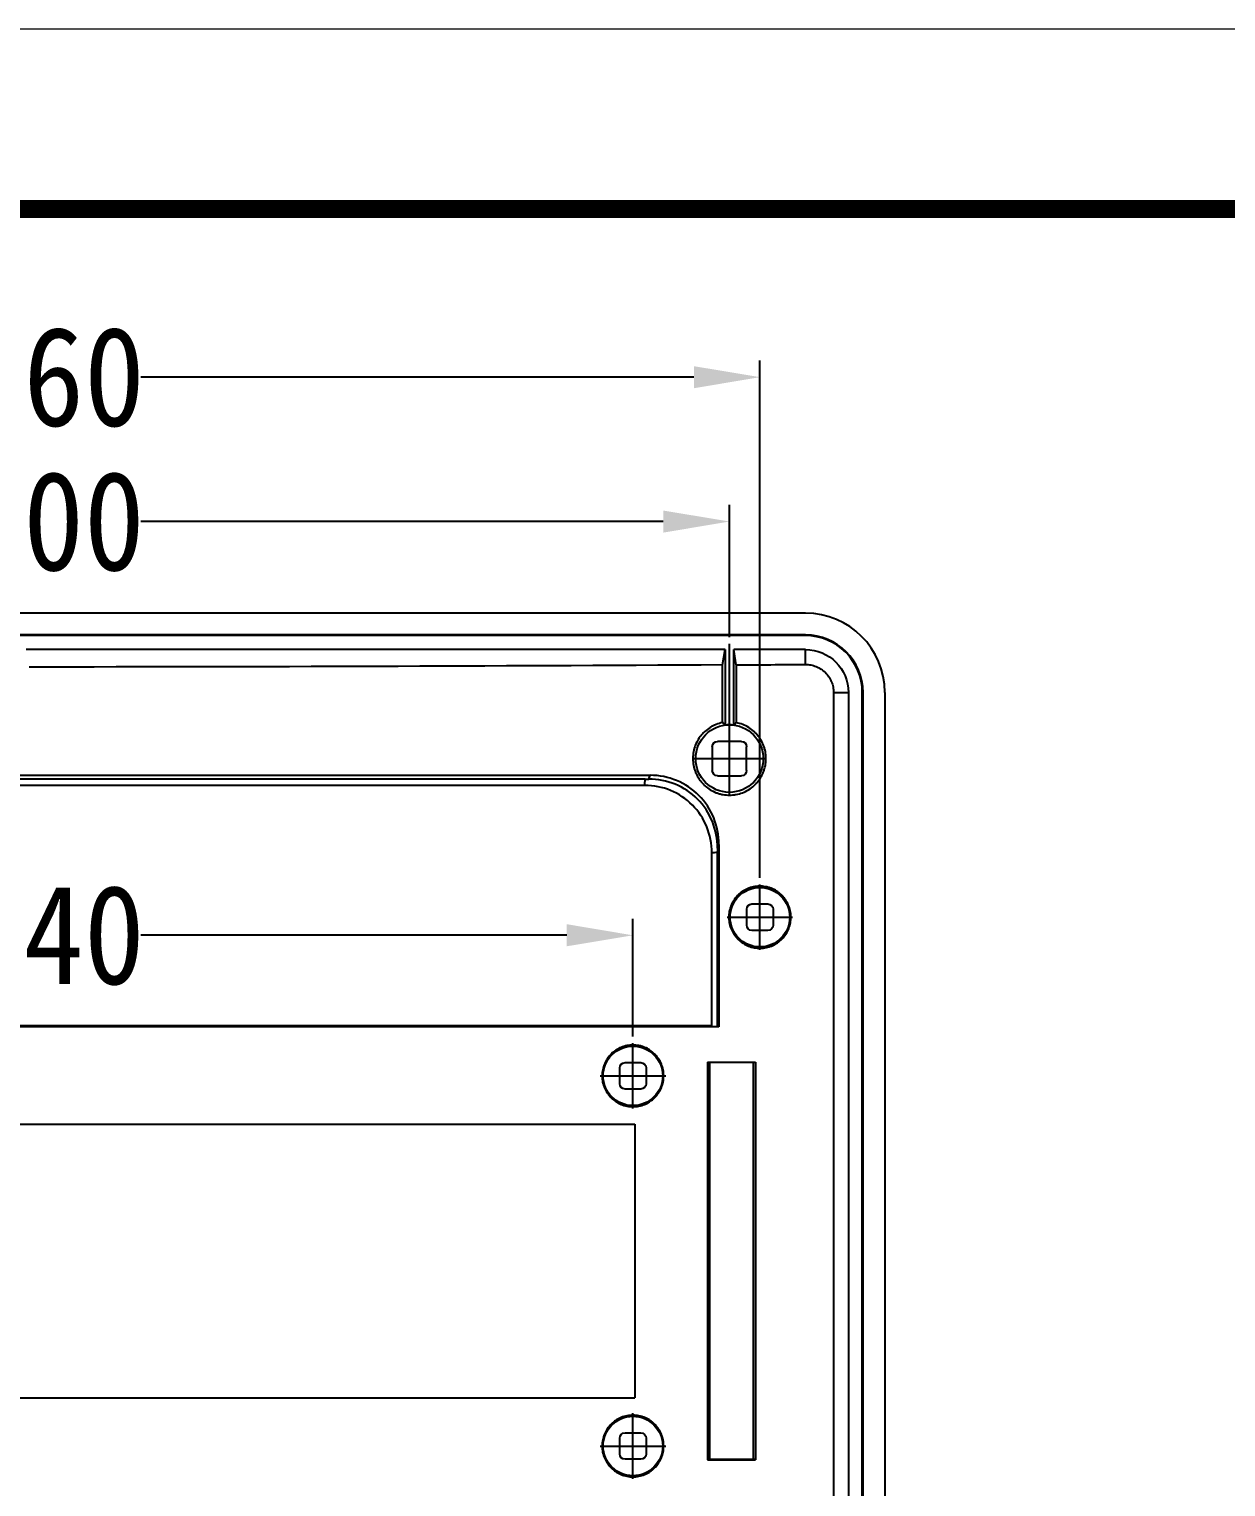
# Model space of a CAD drawing. Header units: inches. Extents: x 1964 to 3446, y -1690 to -1141.
# Drawn here: x 2143.6 to 2234.1, y -1251 to -1140.7 of the extents above; entities that cross this region are included whole.
import ezdxf
from ezdxf.lldxf.tags import DXFTag

# ---------------------------------------------------------------- set-up
doc = ezdxf.new("R2010")
doc.units = ezdxf.units.IN
doc.header["$MEASUREMENT"] = 0
doc.layers.get('0').update_dxf_attribs({"linetype": 'CONTINUOUS'})
doc.layers.get('Defpoints').update_dxf_attribs({"linetype": 'CONTINUOUS'})
doc.layers.add('2', color=7, linetype='CONTINUOUS')
doc.layers.add('from', color=7, linetype='CONTINUOUS', lineweight=13)
doc.styles.add('FFS', font='SIMFANG.TTF', dxfattribs={"width": 0.9})
tags = doc.linetypes.add('CENTER', pattern=[2, 1.25, -0.25, 0.25, -0.25]).pattern_tags.tags
tags[10:11] = [DXFTag(74, 4), DXFTag(75, 0), DXFTag(340, '0'), DXFTag(46, 0.0), DXFTag(50, 0.0), DXFTag(44, 0.0), DXFTag(45, 0.0)]
tags[8:9] = [DXFTag(74, 4), DXFTag(75, 0), DXFTag(340, '0'), DXFTag(46, 0.0), DXFTag(50, 0.0), DXFTag(44, 0.0), DXFTag(45, 0.0)]
tags[6:7] = [DXFTag(74, 4), DXFTag(75, 0), DXFTag(340, '0'), DXFTag(46, 0.0), DXFTag(50, 0.0), DXFTag(44, 0.0), DXFTag(45, 0.0)]
tags[4:5] = [DXFTag(74, 4), DXFTag(75, 0), DXFTag(340, '0'), DXFTag(46, 0.0), DXFTag(50, 0.0), DXFTag(44, 0.0), DXFTag(45, 0.0)]
doc.dimstyles.get("Standard").update_dxf_attribs({"dimtxt": 0.18, "dimasz": 0.18, "dimexe": 0.18, "dimexo": 0.0625, "dimgap": 0.09, "dimtad": 0, "dimzin": 0, "dimdsep": 46, "dimtxsty": 'Standard', "dimcen": 0, "dimadec": 0, "dimazin": 0, "dimtfac": 1, "dimtdec": 4, "dimtofl": 0, "dimtmove": 0, "dimatfit": 3, "dimfxl": 0, "dimtolj": 1, "dimtzin": 0, "dimarcsym": 0})

# ---------------------------------------------------------------- blocks, each defined once
blk = doc.blocks.new('*D12')
at = {"color": 6, "lineweight": -2}
for p, q in [((2087.89, -1216.93), (2087.89, -1208.03)), ((2189.29, -1216.93), (2189.29, -1208.03)), ((2092.89, -1209.28), (2125.11, -1209.28)), ((2184.29, -1209.28), (2152.08, -1209.28))]:
    blk.add_line(p, q, dxfattribs=at)
at = {"color": 6}
for points in [[(2092.89, -1208.44), (2092.89, -1210.11), (2087.89, -1209.28)], [(2184.29, -1208.44), (2184.29, -1210.11), (2189.29, -1209.28)]]:
    blk.add_solid(points, dxfattribs=at)
at = {"layer": 'Defpoints', "color": 0}
for p in [(2189.29, -1209.28), (2087.89, -1217.43), (2189.29, -1217.43)]:
    blk.add_point(p, dxfattribs=at)
at = {"color": 4, "insert": (2138.59, -1209.28), "char_height": 7.5, "attachment_point": 5, "style": 'FFS'}
blk.add_mtext('\\A1;101.40', dxfattribs=at)
blk = doc.blocks.new('*D13')
at = {"color": 6, "lineweight": -2}
for p, q in [((2078.3, -1204.93), (2078.3, -1165.81)), ((2198.9, -1204.93), (2198.9, -1165.81)), ((2083.3, -1167.06), (2125.11, -1167.06)), ((2193.9, -1167.06), (2152.08, -1167.06))]:
    blk.add_line(p, q, dxfattribs=at)
at = {"color": 6}
for points in [[(2083.3, -1166.23), (2083.3, -1167.9), (2078.3, -1167.06)], [(2193.9, -1166.23), (2193.9, -1167.9), (2198.9, -1167.06)]]:
    blk.add_solid(points, dxfattribs=at)
at = {"layer": 'Defpoints', "color": 0}
for p in [(2198.9, -1167.06), (2078.3, -1205.43), (2198.9, -1205.43)]:
    blk.add_point(p, dxfattribs=at)
at = {"color": 4, "insert": (2138.6, -1167.06), "char_height": 7.5, "attachment_point": 5, "style": 'FFS'}
blk.add_mtext('\\A1;120.60', dxfattribs=at)
blk = doc.blocks.new('*D14')
at = {"color": 6, "lineweight": -2}
for p, q in [((2080.59, -1186.66), (2080.59, -1176.73)), ((2196.59, -1186.72), (2196.59, -1176.73)), ((2085.59, -1177.98), (2125.11, -1177.98)), ((2191.59, -1177.98), (2152.08, -1177.98))]:
    blk.add_line(p, q, dxfattribs=at)
at = {"color": 6}
for points in [[(2085.59, -1177.15), (2085.59, -1178.82), (2080.59, -1177.98)], [(2191.59, -1177.15), (2191.59, -1178.82), (2196.59, -1177.98)]]:
    blk.add_solid(points, dxfattribs=at)
at = {"layer": 'Defpoints', "color": 0}
for p in [(2196.59, -1177.98), (2080.59, -1187.16), (2196.59, -1187.22)]:
    blk.add_point(p, dxfattribs=at)
at = {"color": 4, "insert": (2138.59, -1177.98), "char_height": 7.5, "attachment_point": 5, "style": 'FFS'}
blk.add_mtext('\\A1;116.00', dxfattribs=at)

msp = doc.modelspace()

# ---------------------------------------------------------------- linework, layer by layer
at = {"layer": '2', "color": 7}
for p, q in [((2202.351, -1184.911), (2074.835, -1184.911)), ((2202.343, -1186.559), (2074.843, -1186.559)), ((2202.343, -1186.611), (2074.843, -1186.611)), ((2202.343, -1186.559), (2202.343, -1186.611)), ((2196.271, -1187.664), (2143.406, -1187.664)), ((2196.076, -1188.831), (2196.271, -1187.664)), ((2196.271, -1187.664), (2196.271, -1193.359)), ((2202.343, -1187.664), (2196.915, -1187.664)), ((2197.109, -1188.825), (2196.915, -1187.664)), ((2196.915, -1193.359), (2196.915, -1187.664)), ((2202.343, -1188.794), (2202.343, -1187.664)), ((2196.076, -1193.193), (2196.076, -1188.831)), ((2197.109, -1188.825), (2197.109, -1193.194)), ((2204.473, -1190.911), (2204.473, -1284.912)), ((2204.473, -1190.911), (2205.591, -1190.911)), ((2205.591, -1190.911), (2205.591, -1285.098)), ((2206.696, -1190.911), (2206.643, -1190.911)), ((2206.643, -1388.911), (2206.643, -1190.911)), ((2206.696, -1388.911), (2206.696, -1190.911)), ((2208.343, -1190.903), (2208.343, -1388.919)), ((2195.293, -1195.011), (2195.293, -1196.811)), ((2197.493, -1194.611), (2195.693, -1194.611)), ((2197.893, -1196.811), (2197.893, -1195.011)), ((2195.693, -1197.211), (2197.493, -1197.211)), ((2195.798, -1202.404), (2195.798, -1216.211)), ((2195.687, -1216.124), (2195.687, -1202.981)), ((2197.896, -1208.511), (2197.896, -1207.311)), ((2198.296, -1206.911), (2199.496, -1206.911)), ((2199.896, -1207.311), (2199.896, -1208.511)), ((2199.496, -1208.911), (2198.296, -1208.911)), ((2188.293, -1220.511), (2188.293, -1219.311)), ((2188.693, -1218.911), (2189.893, -1218.911)), ((2190.293, -1219.311), (2190.293, -1220.511)), ((2194.935, -1218.864), (2194.935, -1248.958)), ((2195.076, -1218.911), (2195.076, -1248.911)), ((2198.376, -1218.911), (2198.376, -1248.911)), ((2198.572, -1218.874), (2198.572, -1248.949)), ((2189.893, -1220.911), (2188.693, -1220.911)), ((2189.435, -1223.553), (2189.435, -1244.269)), ((2188.693, -1246.911), (2189.893, -1246.911)), ((2188.293, -1248.511), (2188.293, -1247.311)), ((2190.293, -1247.311), (2190.293, -1248.511)), ((2189.893, -1248.911), (2188.693, -1248.911))]:
    msp.add_line(p, q, dxfattribs=at)
at = {"layer": '2', "color": 1, "linetype": 'CENTER', "ltscale": 0.102191}
for p, q in [((2196.593, -1198.721), (2196.593, -1187.223)), ((2193.783, -1195.911), (2199.403, -1195.911))]:
    msp.add_line(p, q, dxfattribs=at)
at = {"layer": '2', "color": 1, "linetype": 'CENTER', "ltscale": 0.090068}
for p, q in [((2198.896, -1210.388), (2198.896, -1205.434)), ((2196.419, -1207.911), (2201.373, -1207.911))]:
    msp.add_line(p, q, dxfattribs=at)
at = {"layer": '2', "color": 1, "linetype": 'CENTER', "ltscale": 0.090043}
for p, q in [((2189.293, -1222.387), (2189.293, -1217.435)), ((2186.817, -1219.911), (2191.769, -1219.911)), ((2189.293, -1250.387), (2189.293, -1245.435)), ((2186.817, -1247.911), (2191.769, -1247.911))]:
    msp.add_line(p, q, dxfattribs=at)
at = {"layer": '2', "color": 7}
for centre, radius in [((2196.593, -1195.911), 2.555), ((2198.896, -1207.911), 2.252), ((2189.293, -1219.911), 2.251), ((2189.293, -1247.911), 2.251)]:
    msp.add_circle(centre, radius, dxfattribs=at)
for radius in [4.352, 4.3]:
    msp.add_arc((2202.343, -1190.911), radius, 0, 90, dxfattribs=at)
at = {"layer": '2', "color": 7, "extrusion": (0, 0, -1)}
for centre, radius, start, end in [((-2202.343, -1190.911), 3.248, 90, 180), ((-2196.593, -1195.911), 2.572, 82.80474, 97.19808), ((-2197.493, -1195.011), 0.4, 90, 180), ((-2195.693, -1196.811), 0.4, 270, 0), ((-2197.493, -1196.811), 0.4, 180, 270), ((-2199.496, -1207.311), 0.4, 90, 180), ((-2198.296, -1208.511), 0.4, 270, 0), ((-2199.496, -1208.511), 0.4, 180, 270), ((-2189.893, -1219.311), 0.4, 90, 180), ((-2188.693, -1220.511), 0.4, 270, 0), ((-2189.893, -1220.511), 0.4, 180, 270), ((-2189.893, -1247.311), 0.4, 90, 180), ((-2188.693, -1248.511), 0.4, 270, 0), ((-2189.893, -1248.511), 0.4, 180, 270)]:
    msp.add_arc(centre, radius, start, end, dxfattribs=at)
at = {"layer": '2', "color": 7, "extrusion": (1.22461e-16, 0, -1)}
for centre in [(-2195.693, -1195.011), (-2198.296, -1207.311), (-2188.693, -1219.311), (-2188.693, -1247.311)]:
    msp.add_arc(centre, 0.4, 0, 90, dxfattribs=at)
at = {"layer": '2', "color": 7}
for centre, major_axis, ratio, start_param, end_param in [((2202.335, -1190.919), (-4.254, -4.254), 0.997265, 2.357564, 3.9256213), ((2138.591, -1160.384), (546.575, 0), 0.052336, 4.8196565, 4.8292937)]:
    msp.add_ellipse(centre, major_axis=major_axis, ratio=ratio, start_param=start_param, end_param=end_param, dxfattribs=at)
at = {"layer": '2', "color": 7, "extrusion": (1.22461e-16, 0, -1)}
msp.add_ellipse((2138.593, -1160.307), major_axis=(-547.3, 0), ratio=0.052408, start_param=4.6071641, end_param=4.703192, dxfattribs=at)
at = {"layer": '2', "color": 7, "extrusion": (1.22461e-16, -9.24446e-32, -1)}
msp.add_ellipse((2197.546, -1342.25), major_axis=(260.89, 63.959), ratio=0.448059, start_param=4.8249591, end_param=4.825704, dxfattribs=at)
at = {"layer": '2', "color": 7, "extrusion": (1.22461e-16, -1.84889e-32, -1)}
msp.add_ellipse((2198.044, -1190.774), major_axis=(-188.689, 40.029), ratio=0.295095, start_param=4.6470745, end_param=4.6481086, dxfattribs=at)
at = {"layer": '2', "color": 7}
for points, knots in [([(2202.343, -1188.794), (2202.483, -1188.793), (2202.621, -1188.806), (2202.824, -1188.845), (2202.891, -1188.862), (2203.024, -1188.901), (2203.091, -1188.924), (2203.284, -1189.003), (2203.406, -1189.067), (2203.637, -1189.22), (2203.747, -1189.309), (2203.944, -1189.504), (2204.032, -1189.61), (2204.15, -1189.784), (2204.186, -1189.844), (2204.252, -1189.967), (2204.312, -1190.092), (2204.36, -1190.223), (2204.4, -1190.356), (2204.418, -1190.424), (2204.459, -1190.631), (2204.473, -1190.77), (2204.473, -1190.911)], [0, 0, 0, 0, 0.125, 0.125, 0.1875, 0.1875, 0.25, 0.25, 0.375, 0.375, 0.5, 0.5, 0.625, 0.625, 0.6875, 0.6875, 0.75, 0.8125, 0.8125, 0.875, 0.875, 1, 1, 1, 1]), ([(2196.076, -1193.193), (2195.908, -1193.225), (2195.745, -1193.272), (2195.509, -1193.364), (2195.431, -1193.398), (2195.279, -1193.474), (2195.204, -1193.516), (2194.986, -1193.651), (2194.851, -1193.754), (2194.663, -1193.925), (2194.603, -1193.985), (2194.488, -1194.112), (2194.433, -1194.178), (2194.279, -1194.382), (2194.19, -1194.527), (2194.038, -1194.831), (2193.976, -1194.993), (2193.883, -1195.321), (2193.852, -1195.487), (2193.821, -1195.826), (2193.821, -1196), (2193.852, -1196.339), (2193.884, -1196.506), (2193.954, -1196.752), (2193.982, -1196.834), (2194.044, -1196.994), (2194.078, -1197.072), (2194.192, -1197.3), (2194.282, -1197.444), (2194.437, -1197.649), (2194.492, -1197.715), (2194.607, -1197.841), (2194.667, -1197.901), (2194.855, -1198.072), (2194.991, -1198.174), (2195.283, -1198.355), (2195.435, -1198.43), (2195.671, -1198.521), (2195.752, -1198.548), (2195.915, -1198.595), (2195.999, -1198.615), (2196.25, -1198.662), (2196.419, -1198.677), (2196.672, -1198.677), (2196.757, -1198.674), (2196.927, -1198.658), (2197.012, -1198.646), (2197.262, -1198.6), (2197.425, -1198.554), (2197.742, -1198.432), (2197.897, -1198.355), (2198.185, -1198.178), (2198.321, -1198.076), (2198.51, -1197.904), (2198.571, -1197.844), (2198.687, -1197.718), (2198.741, -1197.653), (2198.895, -1197.45), (2198.985, -1197.306), (2199.101, -1197.076), (2199.136, -1196.997), (2199.198, -1196.839), (2199.225, -1196.758), (2199.296, -1196.513), (2199.328, -1196.346), (2199.36, -1196.003), (2199.361, -1195.829), (2199.33, -1195.49), (2199.299, -1195.323), (2199.229, -1195.076), (2199.202, -1194.994), (2199.14, -1194.835), (2199.106, -1194.757), (2198.992, -1194.528), (2198.903, -1194.384), (2198.749, -1194.179), (2198.694, -1194.112), (2198.579, -1193.986), (2198.519, -1193.926), (2198.332, -1193.755), (2198.196, -1193.652), (2197.905, -1193.471), (2197.602, -1193.32), (2197.277, -1193.226), (2197.109, -1193.194)], [0, 0, 0, 0, 0.03125, 0.03125, 0.046875, 0.046875, 0.0625, 0.0625, 0.09375, 0.09375, 0.109375, 0.109375, 0.125, 0.125, 0.15625, 0.15625, 0.1875, 0.1875, 0.21875, 0.21875, 0.25, 0.25, 0.28125, 0.28125, 0.296875, 0.296875, 0.3125, 0.3125, 0.34375, 0.34375, 0.359375, 0.359375, 0.375, 0.375, 0.40625, 0.40625, 0.4375, 0.4375, 0.453125, 0.453125, 0.46875, 0.46875, 0.5, 0.5, 0.515625, 0.515625, 0.53125, 0.53125, 0.5625, 0.5625, 0.59375, 0.59375, 0.625, 0.625, 0.640625, 0.640625, 0.65625, 0.65625, 0.6875, 0.6875, 0.703125, 0.703125, 0.71875, 0.71875, 0.75, 0.75, 0.78125, 0.78125, 0.8125, 0.8125, 0.828125, 0.828125, 0.84375, 0.84375, 0.875, 0.875, 0.890625, 0.890625, 0.90625, 0.90625, 0.9375, 0.9375, 0.96875, 1, 1, 1, 1]), ([(2196.271, -1193.359), (2196.249, -1193.34), (2196.207, -1193.303), (2196.142, -1193.248), (2196.098, -1193.211), (2196.076, -1193.193)], [0, 0, 0, 0, 0.3333333, 0.6666667, 1, 1, 1, 1]), ([(2196.915, -1193.359), (2196.937, -1193.34), (2196.979, -1193.303), (2197.044, -1193.248), (2197.087, -1193.212), (2197.109, -1193.194)], [0, 0, 0, 0, 0.3333333, 0.6666667, 1, 1, 1, 1]), ([(2086.586, -1197.177), (2090.908, -1197.177), (2095.234, -1197.177), (2103.892, -1197.176), (2108.226, -1197.176), (2116.897, -1197.176), (2121.235, -1197.176), (2129.913, -1197.176), (2134.254, -1197.176), (2142.935, -1197.176), (2147.276, -1197.176), (2155.954, -1197.176), (2160.292, -1197.176), (2173.3, -1197.176), (2181.957, -1197.177), (2190.6, -1197.177)], [0, 0, 0, 0, 0.125, 0.125, 0.25, 0.25, 0.375, 0.375, 0.5, 0.5, 0.625, 0.625, 0.75, 0.75, 1, 1, 1, 1]), ([(2195.798, -1202.404), (2195.798, -1201.023), (2195.247, -1199.668), (2193.327, -1197.735), (2191.976, -1197.177), (2190.6, -1197.177)], [0, 0, 0, 0, 0.5, 0.5, 1, 1, 1, 1]), ([(2190.213, -1197.469), (2181.635, -1197.469), (2173.038, -1197.469), (2155.824, -1197.469), (2147.207, -1197.469), (2129.975, -1197.469), (2121.358, -1197.469), (2104.144, -1197.469), (2095.547, -1197.469), (2086.969, -1197.469)], [0, 0, 0, 0, 0.25, 0.25, 0.5, 0.5, 0.75, 0.75, 1, 1, 1, 1]), ([(2190.195, -1197.941), (2185.907, -1197.941), (2181.615, -1197.942), (2173.023, -1197.942), (2168.724, -1197.942), (2160.121, -1197.942), (2155.817, -1197.942), (2147.206, -1197.942), (2142.9, -1197.941), (2134.287, -1197.941), (2129.98, -1197.942), (2121.37, -1197.942), (2117.066, -1197.942), (2108.462, -1197.942), (2104.163, -1197.942), (2095.572, -1197.942), (2091.279, -1197.941), (2086.992, -1197.941)], [0, 0, 0, 0, 0.125, 0.125, 0.25, 0.25, 0.375, 0.375, 0.5, 0.5, 0.625, 0.625, 0.75, 0.75, 0.875, 0.875, 1, 1, 1, 1]), ([(2190.195, -1197.941), (2190.198, -1197.863), (2190.204, -1197.705), (2190.21, -1197.548), (2190.213, -1197.469)], [0, 0, 0, 0, 0.5000003, 1, 1, 1, 1]), ([(2195.262, -1203.03), (2195.262, -1201.685), (2194.721, -1200.364), (2192.853, -1198.484), (2191.534, -1197.934), (2190.195, -1197.941)], [0, 0, 0, 0, 0.5, 0.5, 1, 1, 1, 1]), ([(2195.688, -1202.697), (2195.692, -1201.312), (2195.147, -1199.949), (2193.221, -1198.008), (2191.863, -1197.459), (2190.49, -1197.468)], [0, 0, 0, 0, 0.5, 0.5, 1, 1, 1, 1]), ([(2200.258, -1206.002), (2200.384, -1206.092), (2200.5, -1206.193), (2200.657, -1206.361), (2200.706, -1206.419), (2200.8, -1206.541), (2200.845, -1206.605), (2200.967, -1206.802), (2201.035, -1206.939), (2201.143, -1207.227), (2201.184, -1207.378), (2201.233, -1207.681), (2201.244, -1207.835), (2201.236, -1208.067), (2201.229, -1208.145), (2201.209, -1208.297), (2201.181, -1208.448), (2201.139, -1208.596), (2201.089, -1208.742), (2201.06, -1208.814), (2200.964, -1209.025), (2200.887, -1209.158), (2200.708, -1209.407), (2200.605, -1209.524), (2200.38, -1209.733), (2200.259, -1209.826), (2200.063, -1209.948), (2199.995, -1209.985), (2199.857, -1210.053), (2199.787, -1210.083), (2199.572, -1210.164), (2199.425, -1210.203), (2199.119, -1210.253), (2198.967, -1210.263), (2198.738, -1210.255), (2198.662, -1210.249), (2198.51, -1210.229), (2198.433, -1210.215), (2198.209, -1210.163), (2198.065, -1210.114), (2197.786, -1209.988), (2197.65, -1209.91), (2197.401, -1209.732), (2197.286, -1209.631), (2197.128, -1209.463), (2197.077, -1209.403), (2196.983, -1209.281), (2196.896, -1209.155), (2196.821, -1209.021), (2196.753, -1208.884), (2196.722, -1208.812), (2196.64, -1208.595), (2196.6, -1208.446), (2196.563, -1208.219), (2196.554, -1208.143), (2196.544, -1207.988), (2196.542, -1207.91), (2196.55, -1207.679), (2196.57, -1207.527), (2196.623, -1207.302), (2196.644, -1207.227), (2196.694, -1207.08), (2196.722, -1207.009), (2196.818, -1206.8), (2196.894, -1206.667), (2197.076, -1206.415), (2197.177, -1206.299), (2197.345, -1206.143), (2197.403, -1206.093), (2197.526, -1206), (2197.59, -1205.955), (2197.786, -1205.834), (2197.923, -1205.767), (2198.21, -1205.659), (2198.36, -1205.619), (2198.662, -1205.569), (2198.814, -1205.559), (2199.045, -1205.567), (2199.122, -1205.573), (2199.274, -1205.593), (2199.424, -1205.62), (2199.571, -1205.662), (2199.716, -1205.711), (2199.788, -1205.739), (2199.999, -1205.835), (2200.133, -1205.912), (2200.258, -1206.002)], [0, 0, 0, 0, 0.03125, 0.03125, 0.046875, 0.046875, 0.0625, 0.0625, 0.09375, 0.09375, 0.125, 0.125, 0.15625, 0.15625, 0.171875, 0.171875, 0.1875, 0.203125, 0.203125, 0.21875, 0.21875, 0.25, 0.25, 0.28125, 0.28125, 0.3125, 0.3125, 0.328125, 0.328125, 0.34375, 0.34375, 0.375, 0.375, 0.40625, 0.40625, 0.421875, 0.421875, 0.4375, 0.4375, 0.46875, 0.46875, 0.5, 0.5, 0.53125, 0.53125, 0.546875, 0.546875, 0.5625, 0.578125, 0.578125, 0.59375, 0.59375, 0.625, 0.625, 0.640625, 0.640625, 0.65625, 0.65625, 0.6875, 0.6875, 0.703125, 0.703125, 0.71875, 0.71875, 0.75, 0.75, 0.78125, 0.78125, 0.796875, 0.796875, 0.8125, 0.8125, 0.84375, 0.84375, 0.875, 0.875, 0.90625, 0.90625, 0.921875, 0.921875, 0.9375, 0.953125, 0.953125, 0.96875, 0.96875, 1, 1, 1, 1]), ([(2081.924, -1216.106), (2091.37, -1216.106), (2100.815, -1216.106), (2119.706, -1216.106), (2138.596, -1216.106), (2157.487, -1216.106), (2176.377, -1216.106), (2185.823, -1216.106), (2195.268, -1216.106)], [0, 0, 0, 0, 0.25, 0.25, 0.5, 0.75, 0.75, 1, 1, 1, 1]), ([(2195.798, -1216.211), (2186.264, -1216.211), (2176.73, -1216.211), (2157.661, -1216.211), (2138.593, -1216.211), (2119.525, -1216.211), (2100.457, -1216.211), (2090.922, -1216.211), (2081.388, -1216.211)], [0, 0, 0, 0, 0.25, 0.25, 0.5, 0.75, 0.75, 1, 1, 1, 1]), ([(2191.62, -1219.911), (2191.62, -1219.757), (2191.605, -1219.605), (2191.56, -1219.381), (2191.542, -1219.307), (2191.497, -1219.16), (2191.471, -1219.088), (2191.383, -1218.876), (2191.311, -1218.742), (2191.184, -1218.552), (2191.138, -1218.49), (2191.041, -1218.371), (2190.989, -1218.315), (2190.828, -1218.154), (2190.71, -1218.057), (2190.519, -1217.93), (2190.453, -1217.89), (2190.319, -1217.819), (2190.181, -1217.754), (2190.038, -1217.703), (2189.893, -1217.658), (2189.818, -1217.64), (2189.593, -1217.595), (2189.442, -1217.58), (2189.215, -1217.58), (2189.139, -1217.584), (2188.986, -1217.599), (2188.91, -1217.61), (2188.686, -1217.655), (2188.541, -1217.698), (2188.33, -1217.786), (2188.26, -1217.819), (2188.125, -1217.891), (2188.06, -1217.93), (2187.87, -1218.056), (2187.752, -1218.152), (2187.535, -1218.369), (2187.438, -1218.487), (2187.311, -1218.677), (2187.272, -1218.742), (2187.199, -1218.877), (2187.166, -1218.947), (2187.078, -1219.159), (2187.034, -1219.305), (2186.974, -1219.604), (2186.959, -1219.759), (2186.959, -1219.911)], [0, 0, 0, 0, 0.0625, 0.0625, 0.09375, 0.09375, 0.125, 0.125, 0.1875, 0.1875, 0.21875, 0.21875, 0.25, 0.25, 0.3125, 0.3125, 0.34375, 0.34375, 0.375, 0.40625, 0.40625, 0.4375, 0.4375, 0.5, 0.5, 0.53125, 0.53125, 0.5625, 0.5625, 0.625, 0.625, 0.65625, 0.65625, 0.6875, 0.6875, 0.75, 0.75, 0.8125, 0.8125, 0.84375, 0.84375, 0.875, 0.875, 0.9375, 0.9375, 1, 1, 1, 1]), ([(2198.376, -1218.911), (2198.324, -1218.911), (2198.219, -1218.911), (2198.06, -1218.911), (2197.901, -1218.911), (2197.74, -1218.911), (2197.579, -1218.911), (2197.417, -1218.911), (2197.253, -1218.911), (2197.089, -1218.911), (2196.924, -1218.911), (2196.703, -1218.911), (2196.426, -1218.911), (2196.091, -1218.911), (2195.754, -1218.911), (2195.416, -1218.911), (2195.19, -1218.911), (2195.076, -1218.911)], [0, 0, 0, 0, 0.0499682, 0.0999133, 0.1498466, 0.1997795, 0.2497233, 0.2996893, 0.3496888, 0.3997332, 0.4498335, 0.5000011, 0.6002436, 0.7002743, 0.8001836, 0.900062, 1, 1, 1, 1]), ([(2186.959, -1219.911), (2186.959, -1220.065), (2186.974, -1220.217), (2187.018, -1220.441), (2187.037, -1220.515), (2187.081, -1220.662), (2187.108, -1220.735), (2187.196, -1220.947), (2187.267, -1221.081), (2187.395, -1221.271), (2187.441, -1221.333), (2187.538, -1221.451), (2187.59, -1221.508), (2187.751, -1221.669), (2187.869, -1221.765), (2188.06, -1221.893), (2188.126, -1221.932), (2188.26, -1222.004), (2188.398, -1222.069), (2188.541, -1222.12), (2188.687, -1222.164), (2188.761, -1222.183), (2188.986, -1222.227), (2189.137, -1222.242), (2189.365, -1222.242), (2189.441, -1222.238), (2189.593, -1222.223), (2189.669, -1222.212), (2189.893, -1222.168), (2190.038, -1222.124), (2190.249, -1222.036), (2190.319, -1222.004), (2190.454, -1221.932), (2190.519, -1221.892), (2190.709, -1221.766), (2190.826, -1221.67), (2191.044, -1221.453), (2191.141, -1221.335), (2191.268, -1221.145), (2191.307, -1221.08), (2191.379, -1220.945), (2191.413, -1220.875), (2191.501, -1220.663), (2191.545, -1220.518), (2191.605, -1220.218), (2191.62, -1220.064), (2191.62, -1219.911)], [0, 0, 0, 0, 0.0625, 0.0625, 0.09375, 0.09375, 0.125, 0.125, 0.1875, 0.1875, 0.21875, 0.21875, 0.25, 0.25, 0.3125, 0.3125, 0.34375, 0.34375, 0.375, 0.40625, 0.40625, 0.4375, 0.4375, 0.5, 0.5, 0.53125, 0.53125, 0.5625, 0.5625, 0.625, 0.625, 0.65625, 0.65625, 0.6875, 0.6875, 0.75, 0.75, 0.8125, 0.8125, 0.84375, 0.84375, 0.875, 0.875, 0.9375, 0.9375, 1, 1, 1, 1]), ([(2087.751, -1223.553), (2096.225, -1223.553), (2104.699, -1223.553), (2121.646, -1223.553), (2138.593, -1223.553), (2155.54, -1223.553), (2172.488, -1223.553), (2180.961, -1223.553), (2189.435, -1223.553)], [0, 0, 0, 0, 0.25, 0.25, 0.5, 0.75, 0.75, 1, 1, 1, 1]), ([(2087.751, -1244.269), (2096.225, -1244.269), (2104.699, -1244.269), (2121.646, -1244.27), (2138.593, -1244.27), (2155.54, -1244.27), (2172.488, -1244.269), (2180.961, -1244.269), (2189.435, -1244.269)], [0, 0, 0, 0, 0.25, 0.25, 0.5, 0.75, 0.75, 1, 1, 1, 1]), ([(2191.62, -1247.911), (2191.62, -1247.757), (2191.605, -1247.605), (2191.56, -1247.381), (2191.542, -1247.307), (2191.497, -1247.16), (2191.471, -1247.088), (2191.383, -1246.876), (2191.311, -1246.742), (2191.184, -1246.552), (2191.138, -1246.49), (2191.041, -1246.371), (2190.989, -1246.315), (2190.828, -1246.154), (2190.71, -1246.057), (2190.519, -1245.93), (2190.453, -1245.89), (2190.319, -1245.819), (2190.181, -1245.754), (2190.038, -1245.703), (2189.893, -1245.658), (2189.818, -1245.64), (2189.593, -1245.595), (2189.442, -1245.58), (2189.215, -1245.58), (2189.139, -1245.584), (2188.986, -1245.599), (2188.91, -1245.61), (2188.686, -1245.655), (2188.541, -1245.698), (2188.33, -1245.786), (2188.26, -1245.819), (2188.125, -1245.891), (2188.06, -1245.93), (2187.87, -1246.056), (2187.752, -1246.152), (2187.535, -1246.369), (2187.438, -1246.487), (2187.311, -1246.677), (2187.272, -1246.742), (2187.199, -1246.877), (2187.166, -1246.947), (2187.078, -1247.159), (2187.034, -1247.305), (2186.974, -1247.604), (2186.959, -1247.759), (2186.959, -1247.911)], [0, 0, 0, 0, 0.0625, 0.0625, 0.09375, 0.09375, 0.125, 0.125, 0.1875, 0.1875, 0.21875, 0.21875, 0.25, 0.25, 0.3125, 0.3125, 0.34375, 0.34375, 0.375, 0.40625, 0.40625, 0.4375, 0.4375, 0.5, 0.5, 0.53125, 0.53125, 0.5625, 0.5625, 0.625, 0.625, 0.65625, 0.65625, 0.6875, 0.6875, 0.75, 0.75, 0.8125, 0.8125, 0.84375, 0.84375, 0.875, 0.875, 0.9375, 0.9375, 1, 1, 1, 1]), ([(2186.959, -1247.911), (2186.959, -1248.065), (2186.974, -1248.217), (2187.018, -1248.441), (2187.037, -1248.515), (2187.081, -1248.662), (2187.108, -1248.735), (2187.196, -1248.947), (2187.267, -1249.081), (2187.395, -1249.271), (2187.441, -1249.333), (2187.538, -1249.451), (2187.59, -1249.508), (2187.751, -1249.669), (2187.869, -1249.765), (2188.06, -1249.893), (2188.126, -1249.932), (2188.26, -1250.004), (2188.398, -1250.069), (2188.541, -1250.12), (2188.687, -1250.164), (2188.761, -1250.183), (2188.986, -1250.227), (2189.137, -1250.242), (2189.365, -1250.242), (2189.441, -1250.238), (2189.593, -1250.223), (2189.669, -1250.212), (2189.893, -1250.168), (2190.038, -1250.124), (2190.249, -1250.036), (2190.319, -1250.004), (2190.454, -1249.932), (2190.519, -1249.892), (2190.709, -1249.766), (2190.826, -1249.67), (2191.044, -1249.453), (2191.141, -1249.335), (2191.268, -1249.145), (2191.307, -1249.08), (2191.379, -1248.945), (2191.413, -1248.875), (2191.501, -1248.663), (2191.545, -1248.518), (2191.605, -1248.218), (2191.62, -1248.064), (2191.62, -1247.911)], [0, 0, 0, 0, 0.0625, 0.0625, 0.09375, 0.09375, 0.125, 0.125, 0.1875, 0.1875, 0.21875, 0.21875, 0.25, 0.25, 0.3125, 0.3125, 0.34375, 0.34375, 0.375, 0.40625, 0.40625, 0.4375, 0.4375, 0.5, 0.5, 0.53125, 0.53125, 0.5625, 0.5625, 0.625, 0.625, 0.65625, 0.65625, 0.6875, 0.6875, 0.75, 0.75, 0.8125, 0.8125, 0.84375, 0.84375, 0.875, 0.875, 0.9375, 0.9375, 1, 1, 1, 1]), ([(2195.076, -1248.911), (2195.133, -1248.911), (2195.246, -1248.911), (2195.415, -1248.911), (2195.584, -1248.911), (2195.753, -1248.911), (2195.921, -1248.911), (2196.088, -1248.911), (2196.255, -1248.911), (2196.422, -1248.911), (2196.589, -1248.911), (2196.811, -1248.911), (2197.087, -1248.911), (2197.415, -1248.911), (2197.739, -1248.911), (2198.06, -1248.911), (2198.271, -1248.911), (2198.376, -1248.911)], [0, 0, 0, 0, 0.0498693, 0.0997128, 0.149542, 0.1993679, 0.2492018, 0.299055, 0.3489387, 0.3988641, 0.4488423, 0.4988846, 0.599368, 0.6996304, 0.7997625, 0.8998553, 1, 1, 1, 1])]:
    msp.add_open_spline(points, degree=3, knots=knots, dxfattribs=at)
for points in [[(2190.49, -1197.468), (2190.526, -1197.371), (2190.563, -1197.274), (2190.6, -1197.177)], [(2190.213, -1197.469), (2190.305, -1197.469), (2190.398, -1197.468), (2190.49, -1197.468)], [(2195.688, -1202.697), (2195.687, -1202.791), (2195.687, -1202.886), (2195.687, -1202.981)], [(2195.688, -1202.697), (2195.724, -1202.599), (2195.761, -1202.502), (2195.798, -1202.404)], [(2195.262, -1203.03), (2195.404, -1203.014), (2195.545, -1202.997), (2195.687, -1202.981)], [(2195.268, -1216.106), (2195.268, -1211.747), (2195.269, -1207.389), (2195.269, -1203.03)], [(2194.935, -1218.864), (2196.148, -1218.863), (2197.36, -1218.867), (2198.572, -1218.874)], [(2194.935, -1218.864), (2194.982, -1218.88), (2195.029, -1218.896), (2195.076, -1218.911)], [(2194.935, -1248.958), (2194.982, -1248.943), (2195.029, -1248.927), (2195.076, -1248.911)], [(2194.935, -1248.958), (2196.148, -1248.959), (2197.36, -1248.956), (2198.572, -1248.949)]]:
    msp.add_open_spline(points, degree=3, dxfattribs=at)
at = {"layer": 'from'}
msp.add_lwpolyline([(1964.132, -1689.672), (2754.069, -1689.672), (2754.069, -1140.737), (1964.132, -1140.737)], close=True, dxfattribs=at)
at = {"layer": 'from', "const_width": 1.361}
msp.add_lwpolyline([(1977.746, -1676.058), (1977.746, -1154.351), (2740.455, -1154.351), (2740.455, -1676.058), (1977.746, -1676.058)], dxfattribs=at)

# ---------------------------------------------------------------- dimensions: what is measured, and where the dimension line sits
for base, p1, p2, picture, middle in [((2198.896, -1167.063), (2078.296, -1205.434), (2198.896, -1205.434), '*D13', (2138.596, -1167.063)), ((2196.593, -1177.982), (2080.593, -1187.164), (2196.593, -1187.223), '*D14', (2138.593, -1177.982)), ((2189.293, -1209.277), (2087.893, -1217.435), (2189.293, -1217.435), '*D12', (2138.593, -1209.277))]:
    dim = msp.add_linear_dim(base=base, p1=p1, p2=p2, dimstyle='Standard', override={"dimscale": 2.5, "dimtxt": 3, "dimasz": 2, "dimexe": 0.5, "dimexo": 0.2, "dimtxsty": 'FFS', "dimcen": 5.0292, "dimclrd": 6, "dimclre": 6, "dimclrt": 4, "dimtp": 0, "dimtm": 0})
    dim.commit()
    dim.dimension.update_dxf_attribs({"geometry": picture, "text_midpoint": middle, "dimtype": 160})

doc.saveas('drawing.dxf')
